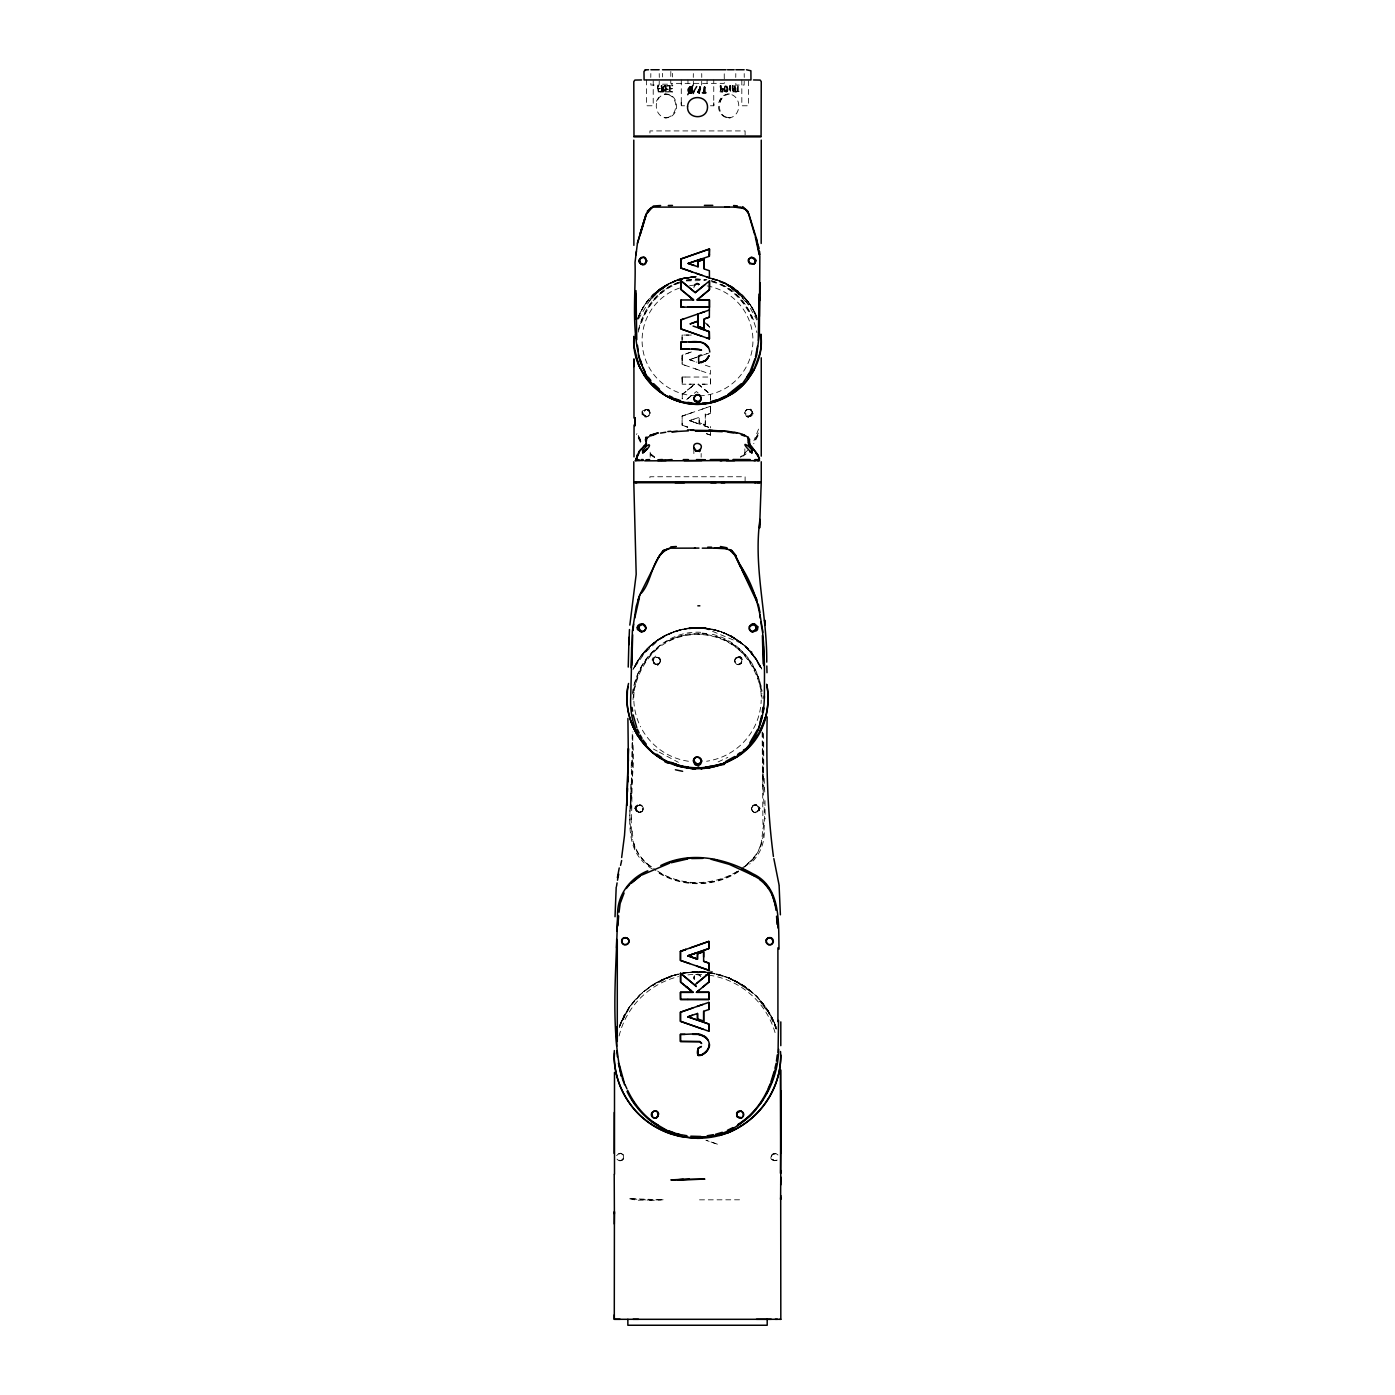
<?xml version="1.0" encoding="UTF-8"?>
<svg xmlns="http://www.w3.org/2000/svg" width="1395" height="1395" viewBox="0 0 1395 1395"><rect width="100%" height="100%" fill="white"/><g stroke="black" fill="none" stroke-linecap="round" stroke-linejoin="round"><path stroke-width="0.75" stroke-dasharray="5 3.75" d="M684.997 377.034L682.172 377.034L682.172 384.2L694.727 384.166L689.008 384.2M685.503 365.455L682.12 364.287L682.12 355.202L692.757 351.47M710.543 400.487L710.543 394.541L698.093 384.2L705.016 384.183M720.901 85.74L720.901 88.164L723.273 88.53A1.744 1.587 -89.7 0 1 723.848 89.664L723.865 90.413A1.866 1.709 89.9 0 1 723.709 90.971L723.273 91.547A1.848 1.709 85.2 0 1 722.662 91.861L721.86 91.913A2.372 2.18 84 0 0 722.488 91.826L723.43 90.971M721.163 88.164L721.163 85.74L720.134 85.74L720.134 91.913L722.122 91.913M735.008 91.913L734.59 87.432L734.607 91.913L735.688 91.913L735.688 85.74L734.555 85.74L732.95 90.222M735.27 85.74L735.27 91.913M650.175 457.211L650.192 448.911M682.085 342.159L682.103 335.044L688.903 335.062M701.162 457.211L701.162 453.497M710.561 384.2L710.578 377.034L710.543 384.2L698.093 384.2L706.707 391.298M632.353 764.826L632.493 741.913C638.701 782.142 612.353 841.987 653.732 869.033M670.838 71.441L670.751 83.351L724.284 83.351L724.232 73.429M710.543 399.72L710.578 394.593L704.789 389.711M763.623 733.474L763.78 767.128M693.821 419.18L699.174 417.332L699.174 422.755L705.277 424.882L705.364 415.187L710.508 413.356L710.456 406.294L701.092 409.52M762.123 731.956L762.995 828.804M762.716 732.602L763.832 793.145M700.464 975.419L695.896 974.39L693.89 976.762L694.274 979.464L693.89 976.762L695.896 974.39L698.372 974.128L701.179 977.128M727.196 87.676L726.847 91.006L725.26 89.821A8.196 7.394 -90 0 1 725.191 89.071L725.243 88.269A6.469 5.807 -90 0 1 725.295 87.676L725.941 86.438L727.039 86.978M705.312 365.194L710.508 366.99L710.508 374.139L682.12 364.287L682.207 355.167M706.707 433.793L710.491 435.048L710.508 433.514M687.351 427.044L682.12 425.161L687.752 427.166L682.12 425.161L682.085 416.128L710.508 406.259L710.526 413.373L705.364 415.187L705.242 413.914L705.277 424.882L699.174 422.755L699.174 417.332M650.785 77.405L650.837 73.569M659.225 81.224L659.172 85.043L650.89 85.043L650.837 81.224M693.28 77.405L693.332 73.569M701.668 85.043L701.72 81.224M705.312 421.708L705.277 424.882L699.139 422.685M735.758 77.405L735.81 73.569M744.198 81.224L744.145 85.043L735.862 85.043L735.81 81.224M746.831 409.746L749.725 409.398C759.316 417.576 737.728 418.57 747.127 409.153L750.806 409.101L753.178 413.862L750.963 416.547L746.168 416.53M631.22 767.686L631.325 761.653M682.294 394.384L682.225 398.918L682.294 394.384L694.727 384.166M662.381 76.969L662.451 73.36M631.185 793.633L630.784 810.164L632.301 732.41M655.702 656.016L651.971 659.975L653.488 663.514C656.766 666.112 661.701 663.078 660.253 658.981L658.178 656.801L655.354 656.592M646.582 79.951L646.582 105.776L653.209 105.776L653.209 79.951M681.283 79.951L681.283 105.776L684.596 105.776M707.038 83.177L707.125 79.951M706.288 433.636L710.491 435.048L710.613 430.131M741.826 79.951L741.826 105.776L748.452 105.776L748.452 79.951M750.353 416.216L752.167 412.484M759.577 810.443L759.63 808.263L759.577 810.443L755.898 812.762C750.51 812.622 750.318 804.706 755.863 804.444L758.758 805.857L760.205 808.647M631.726 782.979L632.127 770.982M630.784 784.217C631.726 810.129 622.902 842.859 644.194 862.912M663.95 90.291L661.84 89.106L661.84 91.233L663.933 90.379M743.988 867.271C774.94 846.643 761.112 803.067 762.943 772.499M655.336 664.212L658.981 663.689L660.393 660.131L658.213 657.411L654.115 657.568L655.545 657.202M763.867 822.806L760.659 847.027M696.837 283.708L699.313 284.51C696.454 281.999 691.589 289.236 695.878 284.44M653.156 657.446L652.529 660.027M642.188 414.96L641.944 411.717L644.246 409.293L648.727 409.555L650.227 412.624L649.599 415.135L646.286 417.105L644.577 416.826L642.275 413.617M643.444 808.821L641.962 811.628L638.77 812.675L635.579 810.53L635.963 806.92L636.765 810.913L639.642 812.308L642.99 810.39L643.217 807.426L639.852 804.462L637.899 804.653L635.388 806.467L634.167 810.46L635.963 806.92M632.999 699.575C634.568 679.365 644.002 659.504 659.765 646.548M710.456 427.899L710.613 426.486M764.286 832.71C764.129 844.655 759.019 856.46 749.656 864.046M650.227 412.624L648.466 416.198M638.77 812.675L636.765 810.913C633.26 806.554 641.63 802.09 643.252 807.513M693.873 978.453L694.414 975.576M647.472 416.599L643.862 415.588L642.868 412.85L646.164 409.363L649.948 411.63L648.727 409.555M646.443 416.721L642.956 414.071C641.839 410.479 646.844 407.758 649.285 410.548M632.301 694.1C636.242 659.486 667.752 628.273 703.778 632.563M633.208 692.774C642.711 613.66 753.788 614.951 761.984 693.803M758.566 429.102L753.945 440.663M638.335 332.08C642.589 310.475 657.272 290.247 678.423 282.679L674.517 284.249M660.271 661.771L659.818 658.789M693.873 287.701L694.239 286.184A3.662 3.662 0 0 1 699.819 284.929M647.228 409.415L650.175 413.094L647.489 416.564L644.281 415.902L643.252 411.438M751.626 808.35L752.637 806.118L755.515 804.915C763.728 806.17 754.817 817.697 751.731 809.501M741.652 662.276L741.791 659.608L738.653 657.08C732.532 656.783 734.311 666.479 740.082 664.473L742.994 660.253L740.257 656.278L736.333 657.115L734.624 660.341L735.392 663.061C738.583 667.263 744.878 661.317 740.78 657.865C737.153 654.952 732.253 660.655 735.985 663.654C738.025 667.228 743.552 660.027 741.076 663.235M638.491 329.935C643.339 308.434 658.545 288.085 680.307 281.79M654.429 657.865C650.593 660.689 655.319 666.688 658.981 663.689M751.992 807.077C750.126 810.652 755.392 814.174 758.008 811.123L759.072 808.961L758.113 806.188M620.234 1024.087L624.245 1015.473L617.933 1030.835M657.498 665.642L659.957 662.59L660.253 658.981M777.277 1160.099L773.946 1160.588L771.156 1156.996L772.813 1153.857L776.422 1153.63L778.131 1155.095L775.777 1153.386L772.813 1153.857L770.982 1156.891C769.412 1162.471 781.723 1159.315 774.539 1160.71L772.324 1159.751L770.982 1156.891L771.958 1154.589L776.422 1153.63M638.457 319.089L649.529 300.762L657.254 292.636L649.32 300.954L657.045 292.933L666.269 285.94L656.818 293.055C667.455 283.952 680.69 277.448 694.832 276.803M727.492 90.692L727.423 90.919A1.831 1.622 89.8 0 1 726.934 91.634L725.173 91.564A1.901 1.709 88.9 0 1 724.755 90.919A2.947 2.668 89.7 0 1 724.598 90.413L724.563 90.326A5.318 4.813 89.9 0 1 724.476 89.646L724.458 88.303A5.894 5.318 -89.8 0 1 724.563 87.501L724.598 87.257A3.017 2.738 -89.9 0 1 724.755 86.752A1.988 1.796 -89 0 1 725.173 86.106L727.022 86.106L727.684 88.53M734.59 87.432L732.968 91.913M734.956 85.74L733.334 90.222L732.916 85.74M734.991 87.432L733.351 91.913L732.236 91.913L732.236 85.74L733.299 85.74L733.299 90.222M757.502 435.188L754.259 441.256M619.31 1026.999C628.064 1000.738 651.5 980.266 678.354 974.094L671.239 976.116L678.109 974.163M758.322 433.06L755.323 439.425M638.195 317.676L643.548 306.586A64.275 64.275 0 0 1 656.958 291.276C668.048 282.209 682.172 276.995 696.506 276.751M641.63 322.524C647.716 304.441 661.753 288.556 680.202 282.732M619.31 1026.476L630.174 1005.865L619.328 1026.476L630.174 1005.865L642.746 992.246M662.625 88.408L664.805 85.74L663.654 88.513L664.456 85.74M664.072 85.74L662.991 88.408L661.84 88.408L661.84 85.74M758.636 850.078L760.414 845.736M637.759 318.322L640.375 312.253M637.428 319.281L642.851 307.702A63.908 63.908 0 0 1 652.442 295.409C663.462 284.284 678.772 277.901 694.309 276.768L674.291 281.11L662.137 287.457L674.291 281.11L667.473 284.266M640.288 994.565L628.604 1008.323L620.182 1024.209A83.281 83.281 0 0 1 640.27 994.583L654.569 983.719L670.943 976.134M633.592 668.467C639.974 654.621 651.012 642.99 664.491 635.876M758.113 435.589L753.718 443.697M632.981 669.652L641.648 655.144L648.117 647.838L659.207 638.962L646.792 649.198L640.41 656.783L646.809 649.163M725.156 86.978L726.778 87.135M637.201 661.631L634.446 666.81L641.648 655.144M635.021 666.723L647.611 648.989L642.223 655.231L659.922 638.91L653.244 643.845L666.74 635.021L659.73 639.049L673.872 631.935L689.566 628.116M641.316 310.44L648.03 300.309M656.417 101.26L658.649 97.458M756.456 853.949C733.648 884.796 685.224 892.19 654.377 868.754M651.971 659.975L653.453 658.963M751.678 415.78L752.358 414.838M636.364 807.147L637.306 805.839M644.542 305.052L655.266 292.758L664.526 285.94M755.096 856.809L743.343 867.725M659.068 663.636L659.957 662.59M643.775 652.529L651.866 644.42M747.964 450.01L740.344 457.107M643.845 652.407L648.117 647.838A70.273 70.273 0 0 1 665.956 635.074L681.335 629.546L701.528 627.767M752.637 806.118L753.875 805.194M735.148 658.876L738.914 657.132M616.59 1155.705L618.491 1153.735C627 1150.579 623.443 1166.063 616.991 1159.123M652.442 295.409L658.091 290.387M694.292 284.44L697.082 283.063L700.238 283.9M682.172 394.628L692.949 385.665M741.425 662.887L737.92 664.456M694.536 384.235L687.543 390.094L688.293 389.467M686.689 399.563L692.635 394.628M652.546 643.862L653.854 642.781M687.543 398.83L696.384 391.524L698.546 393.285M694.518 361.445L689.548 359.718L696.576 357.277M643.723 410.601L646.164 409.363M742.89 456.252L746.081 453.846M744.86 454.177L740.135 457.473M656.958 291.276L662.05 287.51M722.453 91.041L722.558 89.106L720.901 88.844L720.901 91.233L723.028 90.675L721.668 88.844M654.848 642.031C666.13 633.435 680.062 628.36 694.257 627.715M672.425 281.895L678.685 279.575L661.125 288.155L651.343 296.56L666.548 284.754M659.103 639.032L675.006 631.342M726.272 91.216L726.9 89.803A7.864 6.992 89.9 0 0 726.969 89.228A15.676 13.88 -90 0 0 726.952 88.46A8.039 7.114 -90 0 0 726.917 87.902L726.865 87.501M738.496 870.898C713.612 887.673 679.644 887.046 655.127 869.974M662.503 91.233L663.584 90.291L662.677 89.106M738.653 871.561C714.048 887.848 680.952 887.673 656.33 871.561M663.793 91.756L663.776 88.565M663.758 636.242L668.728 633.783L667.909 634.167M749.272 416.617L752.149 413.025A3.644 3.644 0 0 0 746.22 410.165L745.226 411.385C743.413 416.547 754.032 421.395 744.79 412.746M718.094 761.949L727.841 757.363M668.955 640.567C681.266 634.184 695.634 631.499 709.253 634.655M672.338 975.628L661.056 980.197L678.493 974.268M708.66 427.271L689.479 420.68L694.605 418.918L689.479 420.68L699.087 423.993M694.309 276.768L685.102 277.954L673.122 281.598L691.99 276.977M689.548 359.718L693.106 358.463M690.002 352.447L682.12 355.202L682.12 364.287M682.085 416.128L685.555 414.908M699.575 356.248L689.583 359.701L696.593 362.159M698.302 356.684L706.846 353.737M691.972 412.693L682.155 416.094L682.138 425.196M703.882 354.748L708.817 353.074M619.607 1160.814L622.693 1159.82L623.861 1157.606L623.356 1154.798L620.862 1153.334L617.253 1154.676L620.287 1153.212L623.059 1154.589L623.112 1159.384L620.287 1160.832L616.712 1158.879M673.297 631.935L681.44 629.511L673.558 631.848M674.326 631.569L682.364 629.302M671.117 976.116L678.493 974.076M726.097 91.983L726.533 91.896A1.761 1.569 89.3 0 0 727.702 91.006L727.876 90.448A5.772 5.092 89.8 0 0 728.033 89.158L727.336 86.106L724.877 86.106A1.883 1.691 -89.4 0 0 724.563 86.525L724.162 89.158M752.132 413.74L753.178 413.862M679.034 279.471L696 276.733L692.164 276.977M680.76 279.174L686.724 277.744M681.248 629.563L693.856 627.767L704.737 628.029M680.551 973.815L686.706 972.454L706.236 972.158L693.733 971.774L680.132 973.588L686.706 972.454M726.063 91.303L725.104 90.535M686.706 280.395L697.884 279.244L706.271 279.976M761.792 669.129C748.662 638.439 712.078 621.054 679.923 629.842L696.506 627.663L705.05 628.064L686.113 628.587A70.517 70.517 0 0 0 635.318 664.927M753.841 805.246L756.787 805.281L759.072 808.961L757.398 811.733L754.608 812.291M679.836 973.675L691.99 971.966L706.777 972.315M726.167 91.983L724.877 91.564A1.901 1.709 88.4 0 1 724.458 90.919L724.267 90.309A6.155 5.545 89.8 0 1 724.197 89.367M726.603 633.923L712.374 629.232L698.389 627.663L689.287 628.151L700.778 627.733L714.658 629.773M683.533 972.943L706.236 972.158M684.666 278.041L695.355 276.751L685.102 277.954M686.532 279.907L696.384 278.843L707.021 279.767M686.288 280.918L705.26 280.517M689.444 628.134C716.019 624.646 744.145 639.032 757.991 662.817L753.823 656.452L761.286 669.129M697.517 627.663L686.113 628.587L704.44 627.994L717.989 630.697L697.517 627.663A70.517 70.517 0 0 1 759.717 664.944L761.199 668.065M696.558 276.803L691.205 277.047L695.338 276.82M695.617 276.838L691.257 277.047M663.113 1199.787L652.302 1200.38L628.918 1198.636L636.434 1200.241L663.113 1199.787L628.918 1198.636M739.524 1199.805L696.977 1199.84M662.677 91.913L662.782 91.913A2.494 2.075 -85.8 0 0 663.427 91.756L664.212 90.884A2.372 2.023 -89.9 0 0 664.282 89.995L664.282 89.89M663.166 91.913L657.481 91.913L657.481 85.74L658.545 85.74L658.545 88.513M728.591 117.843A11.892 10.201 90 0 0 737.432 100.004A11.892 10.201 90 0 0 719.768 100.004A11.892 10.201 90 0 0 728.591 117.843L730.283 117.843L726.586 117.215L728.295 117.703C713.804 115.262 719.122 92.279 730.457 94.075L728.591 94.058M697.517 605.901L700.098 605.901L695.094 605.901M662.503 84.188L672.442 84.188M658.126 88.513L660.306 88.513L658.126 89.21M658.126 91.233L660.899 91.913M672.652 91.913L669.199 91.913L669.199 85.74L672.826 85.74L669.949 86.42L669.949 88.635L672.46 88.635L669.949 89.315L669.949 91.233L672.39 91.913M666.444 94.058L664.595 94.075L669.199 94.982L667.595 94.372C678.842 97.371 678.301 115.611 666.758 117.703L668.467 117.215L664.77 117.843L666.444 117.843A11.892 10.201 90 0 0 675.285 100.004A11.892 10.201 90 0 0 657.62 100.004A11.892 10.201 90 0 0 666.444 117.843M710.439 105.776L713.752 105.776L713.752 79.951M691.31 335.062L682.085 335.062L682.085 340.38M682.155 377.034L682.242 384.235L682.155 377.034L710.578 377.034M691.99 971.966L710.02 972.699M697.674 627.663L700.987 627.733M714.938 279.157L711.066 278.25M738.025 656.714L741.826 657.952M702.295 633.103L706.655 633.504M698.093 384.2L700.534 386.206M699.139 971.67L705.661 972.141L693.733 971.774C729.358 969.856 764.181 993.205 775.986 1026.842C769.273 1008.986 756.7 993.693 740.518 983.615M707.527 972.594L713.822 973.379A83.281 83.281 0 0 1 775.934 1026.999M707.422 972.699L713.822 973.379M638.404 812.117L640.34 812.343M707.544 970.885L713.49 971.618M691.083 883.018L684.195 882.093M704.859 628.029L712.444 629.25M639.73 804.915L641.281 805.246M710.038 972.681L729.358 978.122L741.041 984.068L729.097 977.965L743.779 985.812L756.404 996.169L766.692 1008.707L774.452 1023.18L776.23 1029.039L774.347 1022.919M656.714 657.062L659.137 658.021M710.909 278.215L725.975 283.429L738.007 291.241A63.839 63.839 0 0 1 756.421 316.124L753.753 310.457M708.102 277.64L721.965 281.616L711.938 278.494M707.98 277.588C729.812 281.197 749.098 296.699 756.927 317.432M711.572 281.755C730.021 286.254 744.86 301.128 751.835 318.478M719.349 631.115L712.392 629.232L726.568 633.923L740.274 642.031C707.945 619.921 759.508 654.726 751.207 652.407M711.276 278.669L726.097 284.406L734.659 290.055L725.923 284.266L742.053 296.786L734.241 289.724L748.435 304.494L741.617 296.246L748.226 304.267L756.805 319.996M712.27 634.306C738.897 640.183 757.729 665.119 762.106 691.205M712.06 281.284C735.775 287.318 752.323 309.359 756.91 332.655M722.383 88.216L723.517 89.385M698.023 283.673L699.436 284.092M755.515 804.915L757.049 805.368M717.989 630.697L721.267 631.778M714.746 279.087L731.399 286.481L746.813 300.082M729.289 978.122L710.491 972.734L688.433 972.298A82.95 82.95 0 0 0 679.592 973.745M703.969 425.667L708.834 427.341M695.233 368.838L701.232 370.913M710.997 280.465L715.687 282.104M749.725 409.398L751.347 409.973M663.288 88.513L663.619 88.67A1.761 1.482 88.7 0 1 663.985 89.001L664.247 89.611M715.774 636.382C742.611 644.473 759.717 671.396 762.088 698.424M689.775 420.575L693.856 422.179M704.44 627.994L742.227 643.67L745.872 646.757M724.493 633.034C739.455 639.189 752.062 650.698 759.717 664.927M723.988 632.807L735.531 638.753M653.174 661.753L655.894 664.386M654.429 457.403L649.111 454.02M721.599 284.475C737.641 291.642 749.359 306.76 754.59 323.309M653.418 749.063L657.254 751.103M659.172 752.114L678.371 762.315M727.545 284.249L743.64 296.472L750.545 305.121L743.64 296.472M704.527 322.14L709.846 327.755L707.858 324.512M654.639 457.316L648.134 452.102M648.326 866.417L652.755 869.347M654.325 456.845L649.913 453.218M651.482 866.783C643.374 861.308 636.19 853.496 634.01 843.713M739.245 641.316L744.93 645.972M649.111 865.911L641.526 858.762M750.022 651.099L755.201 657.533L744.895 645.937L749.743 650.837M654.551 663.741L653.087 660.358L655.441 657.324L659.015 657.899L660.376 660.358M706.812 323.518L709.706 327.406M640.497 442.337L636.364 434.211M749.917 304.197L756.997 318.06L754.869 312.654M638.352 436.931L640.758 441.116M640.898 441.448L636.922 433.514M751.713 306.917L758.217 320.99M638.212 435.345L641.02 440.558M774.382 1023.058L766.64 1008.62L776.178 1028.917M760.153 665.973L754.59 656.749L762.123 669.809M751.905 411.002L752.393 412.118M642.868 412.868L642.554 411.961L642.956 414.071M634.969 848.317L632.58 839.511M725.016 90.187L724.999 90.012A6.818 6.173 -89.8 0 1 724.894 89.385M632.249 831.036L632.999 838.343M631.778 831.682L630.906 815.569M764.756 792.098L764.111 777.381M762.803 767.512L763.1 777.224M763.117 779.404L762.559 741.425M687.909 79.951L687.997 83.177M710.456 406.294L710.508 413.356M672.512 73.36L672.582 76.969M744.198 73.569L744.25 77.405M701.72 73.569L701.772 77.405M693.332 81.224L693.385 85.043M659.225 73.569L659.294 77.405M631.586 819.44L632.894 731.834M764.983 800.625L765.158 818.987M724.929 89.071L724.929 88.46A7.237 6.539 90 0 1 724.981 87.658M744.843 448.876L744.878 457.211M710.491 430.27L710.491 435.048M693.856 448.615L693.873 457.194M745.104 134.897L745.104 130.921L649.931 130.921L649.931 134.897M745.104 481.85L745.104 476.759L649.931 476.759L649.931 480.142M738.182 91.233L738.182 85.74L737.118 85.74L737.118 91.233M737.746 85.74L737.746 91.233M732.602 85.74L732.602 91.913M730.3 85.74L730.3 91.913M729.934 85.74L729.934 91.913M721.163 88.844L721.163 91.233M720.378 85.74L720.378 91.913M670.245 86.42L670.245 88.635M670.245 89.315L670.245 91.233M669.513 85.74L669.513 91.913M666.2 86.42L666.2 88.635M666.2 89.315L666.2 91.233M665.485 85.74L665.485 91.913M662.224 88.408L662.224 85.74L661.143 85.74L661.143 91.913M662.224 89.106L662.224 91.233M661.544 85.74L661.544 91.913M658.545 89.21L658.545 91.233M658.126 85.74L657.899 91.913M619.084 1036.014A80.718 80.718 0 0 1 678.493 976.605M687.927 974.896A80.718 80.718 0 0 1 707.108 974.896M709.009 975.157A80.718 80.718 0 0 1 775.969 1036.014M760.606 707.248A63.734 63.734 0 0 1 706.585 761.251M688.45 761.251A63.734 63.734 0 0 1 640.34 726.289M638.823 722.994A63.734 63.734 0 0 1 687.561 635.231A63.734 63.734 0 0 1 761.007 703.638M654.569 983.719A82.95 82.95 0 0 1 677.848 974.146M707.143 285.905A55.399 55.399 0 0 1 699.488 395.831M695.547 395.831A55.399 55.399 0 0 1 681.911 287.3M689.636 285.626A55.399 55.399 0 0 1 698.599 285.068M722.209 281.563A63.908 63.908 0 0 1 738.234 291.189M638.648 316.072A63.438 63.438 0 0 1 642.851 307.702M723.569 89.664A2.72 2.476 -90 0 1 723.586 90.222M727.667 88.53A14.717 12.869 -90 0 1 727.667 89.14M739.28 91.233L735.985 91.913L739.28 91.233M713.839 102.55L713.752 105.776L713.839 102.55M636.783 806.415L636.015 808.577L637.881 811.855L641.508 811.89L642.833 810.635L642.293 805.961L639.625 804.967L636.783 806.415M720.674 99.812L719.872 101.26L722.104 97.458L720.674 99.812M652.145 985.201L643.339 991.845L652.145 985.201M661.666 980.284L652.633 985.48L671.867 976.064L661.666 980.284M726.708 94.633L725.853 94.982L726.76 94.616M681.667 629.529L673.924 631.9L681.614 629.563M681.841 278.442L676.436 279.663L687.404 277.256L681.841 278.442M668.676 85.74L665.136 85.74L665.136 91.913L668.519 91.913L665.851 91.233L665.851 89.315L668.327 89.315L665.851 88.635L665.851 86.42L668.676 85.74M730.649 85.74L729.602 85.74L729.602 91.913L730.649 91.913L730.649 85.74M717.414 1144.196L705.957 1140.256L717.414 1144.196M736.159 981.836L728.329 977.965L740.361 984.172L750.702 991.723L736.159 981.836M732.567 637.341L725.923 633.871L732.48 637.341M738.687 641.404L732.392 637.236L738.583 641.404M754.015 656.818L749.22 650.907L753.928 656.801M767.25 1010.939L759.63 1000.912L767.25 1010.939M776.038 1028.01L774.068 1022.273L776.038 1028.01M681.283 105.776L681.196 102.55L681.283 105.776"/><path stroke-width="1.5" d="M614.306 1223.99L614.41 1211.575L614.288 1319.304L620.13 1319.304M633.905 366.571L633.905 358.899L633.993 418.064M633.801 461.745L633.801 481.85L761.251 481.85L761.251 461.762M702.452 275.478L681.039 268.067L681.039 258.947L709.462 249.007L709.41 256.244L688.136 263.463L698.075 266.794L698.093 261.406L704.231 259.243L704.248 268.956L709.41 270.752L709.41 277.884L706.637 276.925M685.154 292.985L693.577 299.96L681.056 299.96L681.056 307.127L709.462 307.109L709.445 299.96L697.099 299.942L709.445 289.672L709.462 280.918L695.285 292.601L681.178 280.953L695.285 292.601L704.894 284.685M709.357 1044.07C708.782 1050.069 704.44 1055.44 698.093 1055.405L698.11 1048.325L701.458 1046.477L698.128 1048.29C693.611 1063.583 711.258 1050.888 709.357 1044.07C706.969 1030.207 689.915 1034.898 680.429 1034.358L680.429 1041.472L700.011 1041.699L701.65 1043.495L699.837 1041.524L680.516 1041.455L680.429 1034.358L684.98 1034.358M704.527 86.926L704.527 92.419C709.933 93.116 698.494 93.169 703.778 92.419L704.614 86.926L704.614 92.419M687.84 1016.798L708.852 1024.035L708.817 1031.219L708.834 1024.017L687.84 1016.798L697.517 1013.467L697.517 1018.873L703.655 1021.035L703.655 1011.323L708.852 1009.509L708.852 1002.377L680.446 1012.212L680.464 1021.314L703.324 1029.301M703.655 961.312L708.869 963.108L708.852 970.24L708.869 963.108L703.638 961.312L703.638 951.634L697.517 953.796L697.448 959.167L687.84 955.837L708.869 948.53L708.852 941.398L708.869 948.583L687.84 955.837L697.448 959.167L697.517 953.796L703.638 951.634L703.638 957.04M704.248 268.956L704.231 259.243L698.093 261.406L698.075 266.811M703.655 1021.035L703.673 1011.305M709.41 254.012L709.235 256.296L709.462 249.007L681.039 258.947L681.091 268.067L692.286 271.955M761.251 140.11L761.182 243.445M739.821 754.172C757.799 740.85 764.268 717.396 764.355 695.948M780.781 1149.184L780.59 1173.474L780.572 1069.721L780.781 1149.184L780.781 1126.131M780.799 1045.657L780.816 1021.89M614.166 1153.403L614.271 1112.425M701.179 362.752L706.637 359.683L709.148 355.655L705.382 360.817L698.633 362.909L698.651 355.865L701.249 354.958M627.175 796.144L628.447 748.592L626.704 805.525L627.175 796.074L624.507 835.361L621.647 857.524M709.357 317.171L704.266 318.949L704.231 328.662L698.11 326.43L698.215 313.91L698.11 326.43L704.231 328.662L704.231 318.949L709.357 317.171L709.445 299.977L697.099 299.942L709.462 289.672L709.445 280.918M702.766 987.085L708.904 982.028L708.922 973.257L694.727 984.975L680.551 973.274L680.586 982.115L691.1 990.642L680.586 982.115L680.551 973.274L696.349 986.544L694.727 984.975M749.551 440.401L749.551 439.094M778.549 1020.46L778.061 1052.737M759.403 316.508L759.56 297.152M780.781 1170.527L780.607 1199.491L780.834 1195.62M614.218 1174.433L614.393 1213.929M689.269 88.879L689.548 92.035L691.345 91.721M759.037 294.083L758.287 340.363M616.538 947.955L616.677 939.306M617.288 940.701L617.288 1041.49M629.04 637.323L628.831 644.804L629.459 629.529M633.871 337.346C630.924 374.732 666.514 408.561 703.69 403.922M688.45 91.216A6.609 6.522 89.7 0 1 688.38 90.344L688.363 89.507A6.382 6.312 89.9 0 1 688.415 88.984L690.176 86.856M688.45 90.03L688.467 89.507A6.138 6.068 -89.6 0 1 688.555 88.687L690.542 86.856A1.761 1.744 73.6 0 1 691.17 87.013L691.536 87.292A1.936 1.936 0 0 1 692.059 87.937L692.304 90.832A5.284 5.266 -89.7 0 1 692.199 91.512L692.147 91.878M692.391 90.03L692.251 91.495A2.964 2.947 -88.4 0 1 692.007 92.105A1.901 1.883 0 0 1 691.589 92.75L691.048 93.081M708.904 977.424L708.817 982.202L708.922 973.257L696.663 983.388M748.452 441.622L748.295 437.123L748.54 444.848L753.335 449.608M614.497 1072.354L614.497 1174.276M760.101 285.487L760.153 282.767L759.717 300.623M767.163 716.89C766.221 763.449 767.267 810.303 773.423 856.513M631.168 667.769L631.621 646.757M631.813 665.241L632.667 634.795M628.238 667.072L628.866 643.078M749.063 442.477L749.045 439.861M615.021 916.724L616.206 887.081M689.217 89.821L689.426 88.53M689.304 89.646L689.304 89.507A15.746 15.572 -89.9 0 0 689.304 90.256L689.304 90.413A7.795 7.725 90 0 0 689.339 90.989L690.403 92.488L691.519 90.797A8.666 8.632 89.9 0 0 691.536 90.256L691.467 89.507A6.556 6.539 89.9 0 0 691.397 88.861L691.484 89.053A7.812 7.777 89.8 0 1 691.536 89.646L691.536 90.03M757.625 629.354L757.729 626.721L754.381 623.687C749.202 623.129 747.005 630.592 752.411 632.092L756.962 630.366L756.857 626.739M749.533 442.163L749.568 441.256M627.802 781.915L628.029 776.753M627.366 792.098L627.523 788.506M616.956 931.354L617.845 917.91M634.062 425.022L634.01 456.88M614.497 1052.894L614.184 1058.788A81.555 81.555 0 0 0 628.291 1101.335C650.279 1135.547 699.052 1148.399 734.991 1129.409M645.885 444.308L639.067 451.405L635.405 460.664L639.346 452.416M646.652 438.867L646.757 437.106L645.798 445.423M617.863 925.844L618.648 915.922M691.432 90.902L691.449 90.797A8.196 8.161 -89.9 0 0 691.484 90.256M633.086 630.505L633.696 624.088M636.05 254.797L636.399 251.362M780.851 1177.101L780.729 1184.913M629.825 625.117L636.19 574.304L633.801 482.705L755.898 482.705M619.049 912.243L620.13 903.559L624.088 892.992M749.568 442.738L750.527 445.859M700.761 758.793A3.627 3.627 0 0 1 699.854 763.361L696.471 764.076L694.309 762.298L694.274 758.81L696.541 756.997L699.715 757.59L701.964 760.938L700.36 764.443L697.395 765.367L697.5 764.46C706.742 762.211 695.53 751.399 693.228 760.763L694.78 764.477L698.703 766.134M778.654 1049.249C778.253 1093.907 742.837 1139.471 695.582 1137.361M643.322 450.323L642.729 452.782L642.52 451.893C648.134 440.68 654.778 444.116 642.729 452.782M757.537 346.012L755.48 356.928M776.44 1061.142L777.277 1054.916M616.555 886.278L617.061 882.895M698.093 326.517L698.075 321.094L690.263 323.867L698.075 321.094M645.85 628.988L644.002 631.272L641.194 632.022L637.41 629.389C635.579 622.972 646.007 621.804 645.955 628.203M762.28 712.182L763.03 707.282M763.239 712.147L763.902 707.98M628.535 683.463C619.624 720.744 646.635 761.496 684.561 767.424M617.375 877.734L619.24 867.934M634.725 618.107L639.433 597.444M641.944 631.673C637.637 631.394 637.654 624.629 641.927 624.297M617.497 880.228L618.665 874.09M751.434 452.678C733.718 434.508 758.601 452.189 750.423 451.858L751.992 452.782L751.539 450.306M644.106 445.981L641.7 449.574M621.647 860.541L620.566 865.371M644.298 220.079L637.445 243.236L635.021 262.365C636.73 308.033 621.176 389.327 685.015 402.859C723.9 412.205 764.477 377.068 761.164 337.311A62.078 62.078 0 0 0 760.955 334.172A63.752 63.752 0 0 1 760.013 352.918L753.701 370.529L746.761 380.922A63.752 63.752 0 0 1 732.898 393.477L715.094 401.743L703.429 403.905M752.236 741.076L752.376 739.298M760.135 722.069L761.565 715.879M774.992 1068.151L776.178 1063.217M628.953 941.311L628.587 942.776A3.662 3.662 0 0 1 622.013 942.776C619.31 936.359 630.906 936.115 628.744 942.479L627.244 944.345L623.774 944.554L621.804 942.392L622.013 939.602A3.662 3.662 0 0 1 628.953 941.311M775.55 1068.518L772.063 1080.898L766.43 1093.889M695.408 548.13L669.705 548.183L663.88 550.397L659.608 555.367L639.991 594.479L636.277 606.145L632.371 631.063L630.679 698.302C627.087 788.995 762.001 791.087 767.86 703.551A70.186 70.186 0 0 0 766.709 684.422M743.256 1116.349C745.593 1112.251 739.036 1108.589 736.804 1112.704L737.118 1116.785L741.844 1117.744M762.367 715.774L757.851 730.614M774.155 1071.447L770.929 1081.857M637.445 243.236L646.042 214.359L650.07 208.622L653.174 207.123L740.815 207.07L746.43 209.947L748.766 213.714L756.264 238.109L759.839 256.401L759.386 333.823L756.753 354.975L751.783 370.024L741.617 384.898L725.941 396.895L707.945 403.242M754.939 358.777L750.161 371.454M640.514 233.907L646.513 213.958L651.744 208.012M640.218 233.07L646.042 214.359M620.112 901.815L621.734 896.88M700.464 448.963L699.558 451.579L699.715 450.149C706.323 442.668 690.438 440.14 694.326 449.225M637.794 600.408L639.991 594.479M700.22 401.289L701.179 397.924L699.732 395.291C694.117 391.716 691.414 401.969 697.831 402.248L700.22 401.289L701.162 397.784L699.802 395.343L696.611 394.645L693.856 397.871L694.832 401.202L699.662 402.58L697.082 402.44M765.419 717.239L760.275 730.37L761.757 727.44M680.446 951.442L685.834 949.42L680.446 951.442L680.446 960.423L708.887 970.275L696.925 966.125M637.358 454.665L636.364 460.524M753.718 257.674C761.53 268.52 739.995 262.417 751.94 257.168L756.003 260.185L754.12 263.899M657.725 558.575L663.078 550.502M638.962 260.499L640.689 257.831C648.291 253.838 648.274 267.77 640.863 264.108L638.962 260.499L641.229 257.761M767.965 1089.042L770.302 1083.688M756.334 629.633L757.729 626.721M757.468 729.655L749.812 742.872M752.585 368.489L748.836 375.673M767.18 1090.82C760.763 1104.387 750.928 1116.488 738.06 1124.387M641.055 593.503C652.877 580.895 651.692 554.408 669.844 548.427M693.245 93.535L693.838 91.617M754.015 738.6L755.706 735.583M746.796 377.138L749.324 372.866M756.09 630.61L756.875 629.389M760.432 1103.672L762.786 1100.062M645.414 450.637L643.165 452.73L642.938 451.666M756.09 629.511L752.881 631.673M647.088 448.859L643.479 452.364M636.957 456.932L636.451 459.042M645.205 445.441L646.53 443.697M639.137 451.823L641.072 449.347M626.338 888.51L629.354 884.709M647.245 211.238L653.505 206.007L660.602 205.518M748.557 437.995C740.85 430.462 721.337 431.508 709.026 430.026M758.915 458.048L758.566 460.577L753.963 460.594M707.596 1050.086L702.731 1054.393L698.145 1055.474M747.249 747.493L749.446 745M707.997 357.957L705.382 360.817L698.633 362.909M755.689 1109.792L749.621 1116.244L737.414 1125.591M741.408 383.66L727.615 394.785M628.936 884.814L641.142 874.927M644.455 445.947L645.536 444.848M757.119 627.924L756.421 628.535L755.236 625.239L752.951 624.315M631.639 882.93L640.34 875.955M698.912 990.276L696.489 992.333L708.922 992.298L708.904 999.43L708.922 992.298L696.454 992.316L708.904 982.028M732.671 758.27L736.699 756.822L747.354 748.173L743.448 750.022M743.256 751.33C728.277 764.6 707.422 771.016 687.595 767.93M697.483 451.265L699.715 450.149L696.175 451.038L693.943 447.621M737.606 754.521L740.222 752.533M730.021 394.506L735.357 390.687M641.543 79.951L634.882 80.073L633.801 81.642L633.975 136.03L761.077 136.03L761.251 81.642L760.188 80.073L753.492 79.951M734.816 756.474L725.383 761.67M641.944 874.996L669.216 863.348M697.831 402.248L700.796 399.912L698.529 401.76L694.309 400.016M696.925 402.074L699.122 401.917M649.111 436.67L646.495 438.03L645.606 437.315M698.354 764.913L699.261 764.46M647.786 870.811C629.999 877.891 617.305 895.102 617.549 914.51C616.66 968.078 610.208 1023.215 621.228 1075.894M726.481 1133.403C759.246 1120.848 782.926 1086.879 780.52 1051.516M719.14 399.144L725.923 395.831M725.557 397.122L716.873 400.923M727.475 1130.264L733.02 1127.578M639.468 260.167L639.102 262.086L642.52 264.614M665.275 549.822L663.88 550.397L667.612 549.055M688.066 1016.868L692.338 1015.246M649.756 435.397L657.812 432.921M687.84 955.837L695.686 953.116M660.759 865.528C690.473 850.758 725.191 858.099 752.881 873.793C781.531 887.168 778.288 922.793 779.02 949.123M710.491 766.204L700.953 768.61L724.511 763.344L704.44 768.366L724.441 764.355M688.136 263.463L702.016 258.79M650.663 435.327L658.213 433.008M690.368 947.868L708.852 941.398L680.498 951.303L680.464 960.405L689.74 963.614M683.724 318.914L681.022 319.856L681.022 328.958L709.41 338.88L709.323 331.626L698.738 327.999M700.499 313.108L704.789 311.626M709.392 310.004L681.022 319.856L681.039 328.958L687.177 331.103M692.896 1007.922L680.464 1012.229L680.464 1021.314L708.852 1031.236M690.577 93.169L691.536 92.75A1.901 1.883 -87.4 0 0 692.007 92.105M697.047 1006.458L702.871 1004.452M650.419 435.972L655.51 434.246M711.328 401.533L717.187 399.737M669.234 862.651L679.539 859.791M715.548 1134.292L722.314 1132.287M671.135 862.773L687.351 859.024M714.257 766.622L717.78 765.646M645.083 69.872L648.605 69.75M693.071 326.064L709.323 331.626M645.693 69.75L643.984 71.441L644.089 79.951L750.963 79.951L750.894 70.779L746.447 69.75M711.119 402.58L701.197 404.097L686.497 403.103M707.143 1135.757L713.438 1134.658M683.079 859.041L693.42 857.89M660.498 433.095L665.816 432.241M704.737 768.331L708.66 767.791M759.159 459.67L754.991 459.6M700.953 768.61L711.276 767.355L689.897 768.296L675.006 765.018M667.804 431.543L670.89 431.264M677.238 431.334L671.658 431.77L688.38 430.846M702.278 402.981L705.626 402.702M661.125 460.315L672.094 459.548M750.248 459.565L733.055 459.478M670.786 546.857L676.348 546.509M657.969 459.775L662.398 459.513M699.732 1137.03L704.806 1136.733M698.529 451.056L696.175 451.038M683.236 1179.263L670.89 1179.926L704.841 1179.141L677.918 1179.751L689.374 1179.176M645.99 459.757L649.599 459.583M728.417 459.513L710.282 459.565M641.194 459.6L643.13 459.565M756.421 1319.304L780.816 1319.304L780.694 1197.573M691.571 858.553L702.731 858.378M668.292 205.501L672.477 205.431M709.793 352.028C708.922 341.583 697.186 340.833 689.182 341.984M702.278 548.165L724.825 548.13L731.712 550.903L735.182 554.966L757.067 600.007M712.793 205.344L704.388 205.361M640.2 460.646L635.405 460.664M700.918 1136.472L690.787 1136.193M734.502 207.053L743.971 208.518M687.491 429.922L693.699 429.869M666.13 460.559L657.777 460.594M726.272 460.594L734.642 460.594M684.457 482.705L675.11 482.705M696.14 763.937L698.965 763.902M690.839 430.288L712.601 430.549M684.143 460.594L701.824 460.542M700.238 341.967L681.022 341.949L680.952 349.099L698.006 349.029L701.545 350.093L691.868 349.099M720.169 460.716L755.445 460.664M707.701 547.206L711.589 547.189M694.536 548.113L698.947 548.096M714.24 548.113L726.638 548.776M683.724 307.109L681.056 307.127L681.056 299.96M702.749 430.863L698.773 430.881L704.632 430.933L695.285 430.881L706.01 430.863M683.271 459.6L688.398 459.583M697.517 430.881L704.336 430.863M721.128 482.705L724.825 482.705M757.154 482.705L761.234 482.705L759.577 528.007L759.961 519.428C753.178 567.486 767.285 614.253 766.744 662.137M759.787 482.705L754.625 482.705M779.892 1319.304L780.816 1319.304M650.89 69.75L659.172 69.75M662.503 69.75L725.993 69.75M727.51 69.75L734.171 69.75M735.862 69.75L744.145 69.75M633.836 136.867L761.007 136.867M687.683 307.109L709.462 307.109M721.895 460.594L644.682 460.838M693.001 992.316L680.498 992.316L693.053 992.351L686.044 986.561L693.053 992.351M633.103 1319.304L638.509 1319.304M771.278 1319.304L614.288 1319.304L614.288 1314.822M685.956 342.002L681.039 341.984L681.004 349.081L689.182 349.081M705.329 459.74L696.506 459.583M635.335 482.705L636.835 482.705M710.77 482.705L716.123 482.705M775.289 1319.304L777.451 1319.304M692.635 1034.358L700.412 1034.41L706.934 1038.543M640.968 460.542L643.304 460.559M724.633 206.983L729.376 207.053M757.468 460.681L759.49 460.734L758.287 455.467L748.278 442.424M681.039 268.067L681.056 258.947M705.556 430.846L722.296 431.7M701.11 430.916L704.737 431.055L700.865 430.898M690.316 86.856L691.327 87.135M697.936 404.219L679.016 401.446A63.752 63.752 0 0 1 644.507 375.9M697.361 1138.337L679.627 1136.367L670.925 1133.961A83.281 83.281 0 0 1 614.341 1050.557M690.229 768.314L694.222 768.628M721.511 431.072L729.376 431.735M733.578 205.553L737.292 205.85M637.48 459.67L639.189 459.809M720.413 546.509L727.022 547.782M693.699 768.61L682.364 767.058L695.774 768.697L689.897 768.296L667.909 762.193L675.843 764.164M687.892 402.37L691.519 402.893M698.337 1034.34L705.347 1036.764L707.893 1040.112M728.19 432.154L733.892 433.06M698.337 341.915L703.045 342.682L708.486 347.773M684.962 766.553L688.188 767.093M681.806 1134.832L686.933 1135.722M697.5 764.46L693.856 761.042M688.45 90.344L688.502 91.076A4.813 4.76 89.5 0 0 688.607 91.634L688.711 92.21A1.866 1.848 -87.5 0 0 689.13 92.75L690.054 93.169M734.52 432.537L736.804 433.025M675.389 769.761L682.626 771.313M713.891 859.425L716.995 860.157M676.523 1133.507L680.045 1134.397M711.171 859.285L729.201 864.342L754.067 875.764M680.934 1135.234L668.327 1131.171L651.901 1121.632M681.492 1135.669C657.533 1130.525 637.445 1113.245 626.983 1091.326M653.348 1117.813L656.47 1117.953L658.702 1114.012C657.742 1107.909 648.256 1112.199 652.267 1116.976M676.261 765.314L680.83 766.64M682.015 402.109L668.833 396.738M759.577 458.815L755.567 452.294M688.45 263.481L694.082 265.434M709.41 277.884L696.21 273.315M706.48 337.852L709.41 338.863L709.288 331.644M687.84 331.33L701.877 336.247M697.517 1018.873L697.517 1013.467M670.646 762.228L676.68 764.373M674.587 398.517L680.655 400.696M742.192 434.525L744.337 435.31M741.286 434.822L744.721 436.077M643.008 624.385L644.106 624.786M637.323 627.645L638.579 628.151M688.485 955.784L697.448 959.167M669.042 1130.874L674.761 1133.071M696.105 764.844L697.395 765.367M742.088 868.893L761.217 880.036M752.306 452.712L749.76 451.527L751.486 452.451M664.578 761.548L667.996 763.222M669.286 395.849L672.826 397.627M662.869 759.298L666.078 761.077M742.681 206.634L748.069 211.552M696.698 86.49L696.715 86.49A266.375 6.277 -60.7 0 0 693.646 91.686M658.266 1125.207C644.647 1117.29 634.324 1104.456 627.628 1090.367M656.696 754.12L661.736 757.45M695.006 449.975L696.471 451.021L694.431 448.963M658.981 390.077L663.043 393.163M729.254 549.508L735.043 555.402L744.721 574.6M683.934 292.008L681.144 289.689L681.126 280.918L681.161 289.689L693.577 299.96L689.548 296.612M659.539 389.222L653.575 383.625M731.137 549.822L736.019 555.646M759.682 879.635C769.482 886.662 775.079 898.328 775.916 910.203M704.684 343.554L707.509 346.204M650.576 750.231L646.094 745.628M751.835 447.15L757.712 454.787M765.384 884.099L768.628 888.109M765.628 884.343L768.784 888.319M648.344 377.26L650.872 380.521M643.008 740.013L646.303 744.267M640.863 264.108L639.538 261.894M745.924 209.947L748.522 213.627L754.747 234.796M631.918 1099.522L635.492 1104.927M644.542 375.865L638.631 364.827L634.097 346.692A63.752 63.752 0 0 1 633.905 336.317M640.096 734.973L642.031 738.321M644.612 372.918L646.426 376.075M743.204 571.462L739.943 564.888C766.622 604.157 764.565 652.93 764.355 698.354M741.704 569.544L757.223 602.448M637.968 628.953L638.422 629.912M638.143 627.942L638.91 629.563M637.358 729.219L639.172 733.055M735.043 555.402L740.832 567.835M637.428 735.235L630.749 720.884L634.254 729.376M643.008 367.286L645.153 371.959M624.768 1084.142L626.913 1088.815M771.749 893.184L776.178 908.04M635.841 356.423L640.061 367.984M622.257 1078.318L624.542 1084.682M624.106 1082.258L619.363 1064.891M636.783 727.545L633.19 714.92M688.607 91.634L688.816 92.227A1.796 1.796 -82.3 0 0 689.217 92.75M640.427 360.084L642.293 365.734M638.282 354.836L640.846 363.99M621.664 1076.853L618.386 1063.077M755.27 236.731L759.142 254.396M756.264 238.109L758.409 246.653M773.841 858.622L779.003 884.622M758.27 604.07L759.944 612.283M758.723 246.758L759.107 248.659M759.7 614.532L760.345 618.247M632.022 707.37L632.615 711.154M637.445 345.297L638.265 350.808M759.072 457.891L759.246 459.147M761.007 621.961L761.792 628.325M759.543 251.24L759.909 254.518M779.107 885.546L780.38 914.806M762.455 628.971L762.786 632.353M616.869 1050.749L617.41 1056.957M777.294 918.363L777.991 928.093M636.765 339.735L635.981 290.613M635.457 334.469L635.667 337.712M776.562 916.184L777.05 924.327M748.749 442.006L748.697 439.756M762.385 635.527L763.204 663.968M692.338 89.733L691.99 87.937A1.988 1.988 83.9 0 0 691.536 87.292M766.831 665.99L766.988 672.704M763.396 646.321L763.815 665.554M627.907 718.425L628.395 761.129M645.972 439.878L646.007 441.657M616.503 1027.016L616.677 1046.32M635.44 292.933L635.649 319.089M634.952 417.628L635.004 425.894L634.952 417.82M645.484 439.041L645.484 440.297M780.729 1094.325L780.764 1110.35M777.904 947.815L777.922 1021.681M708.852 1002.377L708.852 1009.509M646.338 439.791L646.338 441.099M633.871 245.346L633.801 140.11M767.198 1319.304L767.198 1325.25L627.855 1325.25L627.855 1319.304M761.251 357.783L761.251 456.13M780.799 1055.056A83.281 83.281 0 0 1 719.088 1135.478M701.668 1138.233A83.281 83.281 0 0 1 697.361 1138.337M766.692 684.422A70.517 70.517 0 0 1 736.699 756.822M661.16 758.601A70.517 70.517 0 0 1 627.105 701.999L627.419 690.438A70.517 70.517 0 0 1 627.959 686.532M698.215 92.105A266.044 5.005 -60.7 0 1 700.447 88.147M697.692 92.297A267.857 5.545 -61 0 1 700.081 87.99M687.735 94.721A267.892 13.671 -60.9 0 1 693.019 85.182M766.221 940.108L766.239 942.375L768.296 944.589L771.295 944.537L773.388 941.677L771.139 937.806L768.157 937.876L766.221 940.108M687.543 106.7C686.933 119.447 707.125 120.266 707.527 107.432C707.893 94.808 688.084 94.075 687.543 106.7M748.574 259.418L749.586 263.76L754.154 263.812A3.662 3.662 0 0 0 755.201 259.348L750.998 257.395L748.574 259.418M736.682 1113.001L736.752 1116.209L739.193 1118.092A3.662 3.662 0 0 0 743.291 1116.105L743.291 1112.948L741.007 1110.995L736.682 1113.001M645.92 627.994L644.664 630.749L641.473 631.551L638.666 628.012L640.026 625.117L643.2 624.454L645.92 627.994M646.774 260.935L644.054 264.475L640.828 263.76L639.485 260.935L640.793 258.11L644.054 257.377L646.774 260.935M749.446 626.494L749.464 629.546L751.94 631.551L756.003 629.686L756.038 626.407L753.753 624.454L749.446 626.494M766.448 939.602L766.448 942.776A3.662 3.662 0 0 0 773.039 942.776L773.039 939.602A3.662 3.662 0 0 0 766.448 939.602M651.761 1112.896L652.755 1117.378L655.877 1118.075L658.3 1116.209L657.324 1111.658L654.29 1110.908L651.761 1112.896M638.648 625.902L638.265 626.948L638.648 625.902M689.583 88.094L691.397 88.513L689.636 88.007M687.892 999.448L680.533 999.465L680.481 992.386L680.533 999.483L708.904 999.465L687.892 999.448M699.994 86.926L699.157 93.099L699.994 86.926M765.14 625.065L764.6 620.06L765.14 625.065M780.869 1152.741L780.747 1091.012L780.869 1152.741"/></g></svg>
